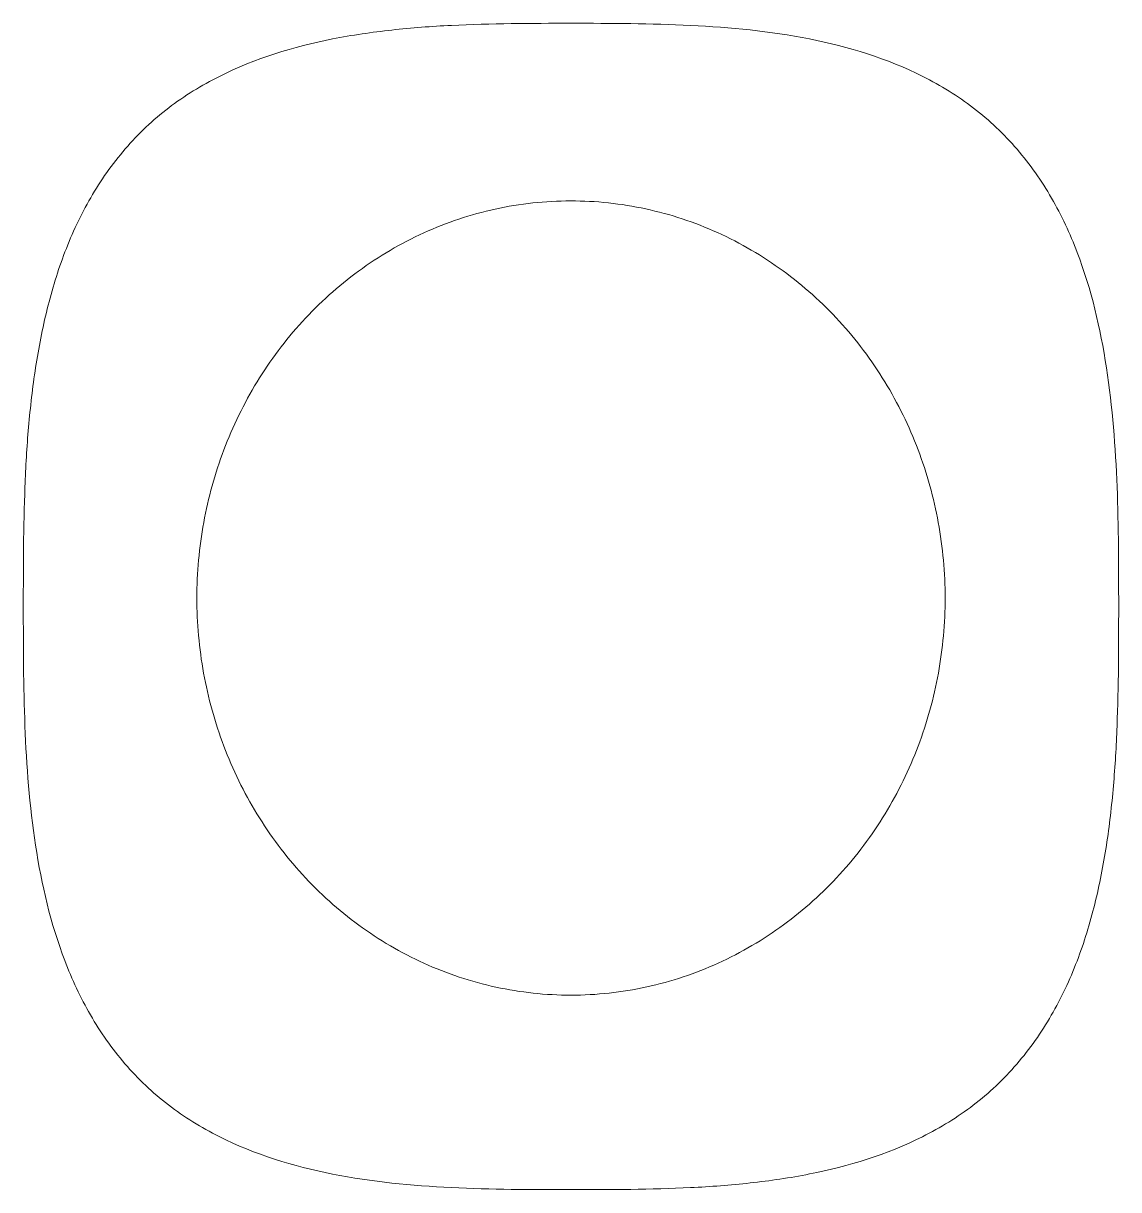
# Model space of a CAD drawing. Header units: millimetres. Extents: x 89.7 to 123.5, y 135.9 to 172.
import ezdxf

# ---------------------------------------------------------------- set-up
doc = ezdxf.new("R2010")
doc.units = ezdxf.units.MM

msp = doc.modelspace()

# ---------------------------------------------------------------- linework, layer by layer
at = {"color": 7, "linetype": 'Continuous', "lineweight": 15}
for points, knots in [([(89.682, 153.954), (89.682, 155.186), (89.684, 156.419), (89.756, 158.265), (89.791, 158.88), (89.897, 160.108), (89.967, 160.722), (90.155, 161.943), (90.273, 162.547), (90.569, 163.739), (90.747, 164.327), (91.079, 165.191), (91.201, 165.478), (91.465, 166.038), (91.608, 166.311), (92.07, 167.109), (92.423, 167.613), (93.03, 168.317), (93.245, 168.543), (93.693, 168.966), (93.927, 169.165), (94.656, 169.724), (95.181, 170.046), (96.847, 170.882), (98.02, 171.239), (99.833, 171.597), (100.447, 171.687), (101.671, 171.822), (102.285, 171.868), (104.128, 171.96), (105.36, 171.962), (106.592, 171.962)], [0, 0, 0, 0, 0.125, 0.125, 0.1875, 0.1875, 0.25, 0.25, 0.3125, 0.3125, 0.375, 0.375, 0.40625, 0.40625, 0.4375, 0.4375, 0.5, 0.5, 0.53125, 0.53125, 0.5625, 0.5625, 0.625, 0.625, 0.75, 0.75, 0.8125, 0.8125, 0.875, 0.875, 1, 1, 1, 1]), ([(106.592, 171.962), (107.824, 171.962), (109.056, 171.96), (111.512, 171.837), (112.737, 171.719), (115.168, 171.238), (116.345, 170.88), (118.011, 170.041), (118.536, 169.719), (119.266, 169.158), (119.5, 168.958), (119.949, 168.533), (120.164, 168.306), (120.769, 167.603), (121.121, 167.099), (121.737, 166.031), (122.001, 165.464), (122.66, 163.742), (122.936, 162.546), (123.312, 160.103), (123.405, 158.875), (123.5, 156.417), (123.502, 155.185), (123.502, 153.954)], [0, 0, 0, 0, 0.125, 0.125, 0.25, 0.25, 0.375, 0.375, 0.4375, 0.4375, 0.46875, 0.46875, 0.5, 0.5, 0.5625, 0.5625, 0.625, 0.625, 0.75, 0.75, 0.875, 0.875, 1, 1, 1, 1]), ([(106.592, 141.952), (105.813, 141.952), (104.252, 142.12), (102.021, 142.863), (99.991, 144.053), (98.243, 145.626), (96.835, 147.508), (95.805, 149.621), (95.18, 151.882), (94.971, 154.221), (95.181, 156.555), (95.808, 158.817), (96.836, 160.924), (98.242, 162.803), (99.986, 164.374), (102.011, 165.563), (104.241, 166.308), (106.578, 166.563), (108.919, 166.313), (111.153, 165.573), (113.184, 164.384), (114.935, 162.812), (116.344, 160.931), (117.375, 158.819), (118.003, 156.555), (118.213, 154.218), (118.004, 151.88), (117.379, 149.621), (116.35, 147.509), (114.946, 145.632), (113.201, 144.059), (111.177, 142.869), (108.941, 142.122), (107.377, 141.952), (106.592, 141.952)], [0, 0, 0, 0, 0.031221, 0.062546, 0.093737, 0.125037, 0.156343, 0.18753, 0.218866, 0.250014, 0.281329, 0.312468, 0.343746, 0.374907, 0.406134, 0.437386, 0.468538, 0.499864, 0.531048, 0.562337, 0.593667, 0.624865, 0.656201, 0.687457, 0.7187, 0.750011, 0.781168, 0.812493, 0.843604, 0.87493, 0.906033, 0.937348, 0.968538, 1, 1, 1, 1]), ([(106.592, 135.946), (105.36, 135.946), (104.128, 135.948), (101.672, 136.07), (100.447, 136.188), (98.016, 136.669), (96.839, 137.028), (95.173, 137.866), (94.648, 138.188), (93.918, 138.749), (93.684, 138.949), (93.235, 139.375), (93.02, 139.601), (92.415, 140.304), (92.063, 140.808), (91.447, 141.876), (91.183, 142.443), (90.524, 144.166), (90.248, 145.361), (89.872, 147.804), (89.78, 149.032), (89.684, 151.49), (89.682, 152.722), (89.682, 153.954)], [0, 0, 0, 0, 0.125, 0.125, 0.25, 0.25, 0.375, 0.375, 0.4375, 0.4375, 0.46875, 0.46875, 0.5, 0.5, 0.5625, 0.5625, 0.625, 0.625, 0.75, 0.75, 0.875, 0.875, 1, 1, 1, 1]), ([(123.502, 153.954), (123.502, 152.721), (123.5, 151.488), (123.428, 149.642), (123.393, 149.027), (123.287, 147.799), (123.217, 147.185), (123.029, 145.964), (122.912, 145.36), (122.616, 144.168), (122.437, 143.58), (122.105, 142.716), (121.984, 142.429), (121.719, 141.869), (121.576, 141.596), (121.114, 140.798), (120.762, 140.295), (120.154, 139.59), (119.939, 139.364), (119.491, 138.941), (119.257, 138.742), (118.528, 138.183), (118.003, 137.861), (116.337, 137.025), (115.164, 136.669), (113.351, 136.31), (112.737, 136.22), (111.513, 136.085), (110.899, 136.039), (109.056, 135.947), (107.824, 135.946), (106.592, 135.946)], [0, 0, 0, 0, 0.125, 0.125, 0.1875, 0.1875, 0.25, 0.25, 0.3125, 0.3125, 0.375, 0.375, 0.40625, 0.40625, 0.4375, 0.4375, 0.5, 0.5, 0.53125, 0.53125, 0.5625, 0.5625, 0.625, 0.625, 0.75, 0.75, 0.8125, 0.8125, 0.875, 0.875, 1, 1, 1, 1])]:
    msp.add_open_spline(points, degree=3, knots=knots, dxfattribs=at)

doc.saveas('drawing.dxf')
